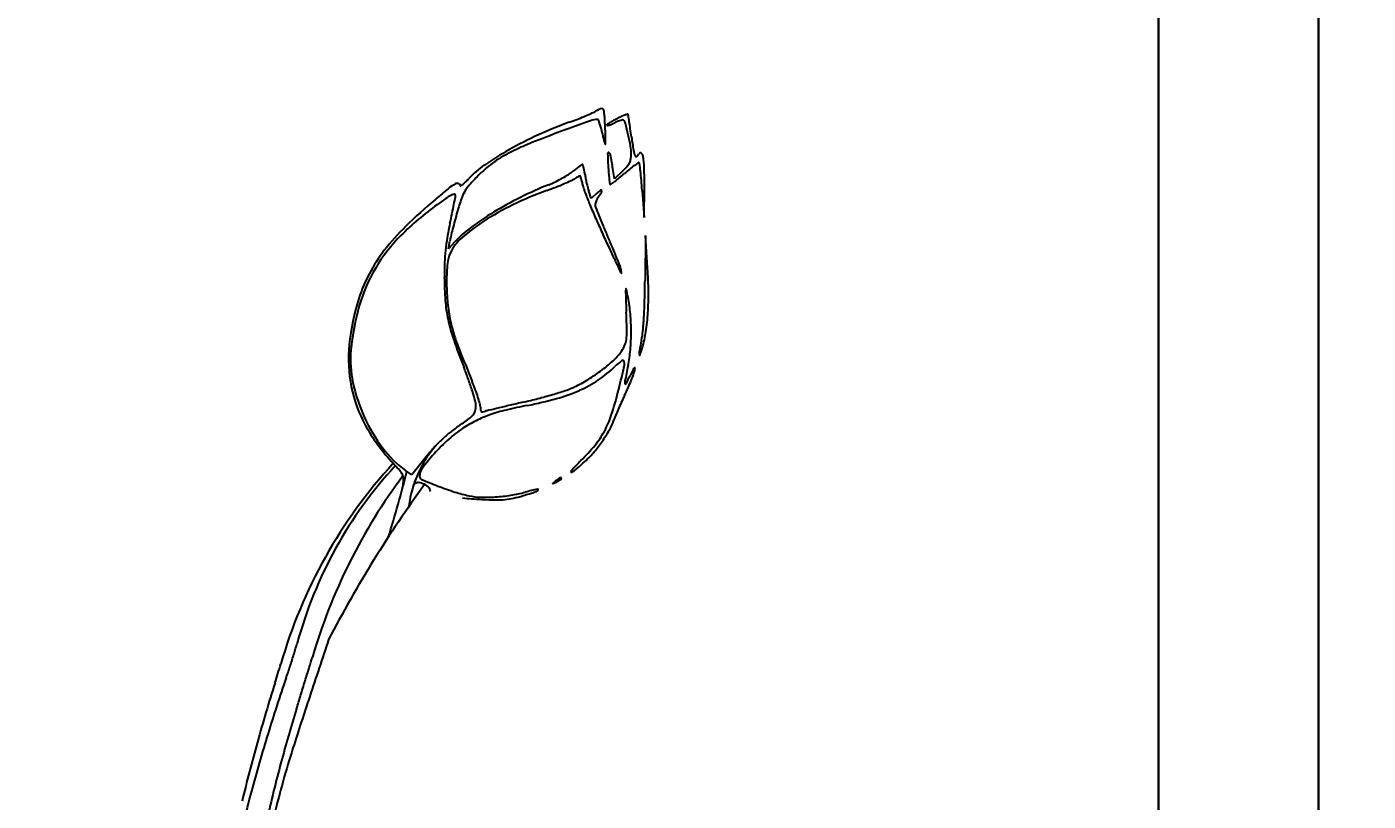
# Model space of a CAD drawing. Header units: millimetres. Extents: x 56222 to 3066687, y -650199 to -121287.
# Drawn here: x 140399.27 to 140407.65, y -185746.42 to -185741.58 of the extents above; entities that cross this region are included whole.
import ezdxf
from ezdxf import colors
from ezdxf.entities.mleader import LeaderData, LeaderLine
from ezdxf.math import Vec2, Vec3

# ---------------------------------------------------------------- set-up
doc = ezdxf.new("R2010")
doc.units = ezdxf.units.MM
doc.header["$MEASUREMENT"] = 0
for name, color, linetype, lineweight in [('$TD_AUDIT_GENERATED_(A0BDF17)', 32, 'Continuous', 30), ('FURNITURE', 32, 'Continuous', 9), ('Text', 7, 'Continuous', 15)]:
    doc.layers.add(name, color=color, linetype=linetype, lineweight=lineweight)
doc.styles.add('style4', font='ARIALN.TTF')

msp = doc.modelspace()

# ---------------------------------------------------------------- linework, layer by layer
at = {"layer": '$TD_AUDIT_GENERATED_(A0BDF17)', "linetype": 'Continuous', "lineweight": 25, "ltscale": 2}
for p, q in [((140402.9369, -185742.5273), (140402.9276, -185742.4651)), ((140402.9896, -185742.4775), (140402.9369, -185742.5273)), ((140403.1108, -185742.6012), (140403.1228, -185742.7687)), ((140403.1228, -185742.7687), (140403.1246, -185742.5788)), ((140402.7921, -185742.6513), (140402.777, -185742.6045)), ((140402.8258, -185742.6197), (140402.7921, -185742.6513)), ((140401.901, -185742.9657), (140401.9092, -185742.9164)), ((140401.9407, -185742.9217), (140401.901, -185742.9657)), ((140403.131, -185742.8813), (140403.1286, -185743.1626)), ((140403.1446, -185743.0853), (140403.131, -185742.8813)), ((140401.7603, -185744.265), (140401.6714, -185744.3768)), ((140401.6714, -185744.3768), (140401.6328, -185744.3493))]:
    msp.add_line(p, q, dxfattribs=at)
for centre, radius, start, end in [((140403.1652, -185742.766), 0.7455, 115.06011, 118.41466), ((140402.857, -185742.1069), 0.0179, 65.86269, 115.06023), ((140402.8586, -185742.1032), 0.0138, 6.27741, 65.86276), ((140403.5503, -185744.6358), 2.6193, 109.97118, 114.54575), ((140409.7714, -185761.52), 20.5769, 109.84159, 110.39392), ((140401.8479, -185739.9513), 2.365, 289.97109, 291.16742), ((140401.8585, -185739.9786), 2.3357, 291.16736, 292.37492), ((140401.9547, -185740.2123), 2.0829, 292.37489, 293.55425), ((140402.6649, -185741.8413), 0.3059, 293.55421, 298.41468), ((140402.8321, -185742.2893), 0.1324, 90.00004, 109.84158), ((140402.8321, -185742.1624), 0.00564, 23.16722, 89.99994), ((140402.5395, -185742.2876), 0.3239, 19.49975, 23.16728), ((140402.5477, -185742.2848), 0.3152, 14.74559, 19.49977), ((140402.4304, -185742.1503), 0.4446, 1.42427, 6.27742), ((140404.3318, -185742.103), 1.4573, 181.42437, 182.38785), ((140406.2731, -185742.022), 3.4004, 182.38786, 182.89939), ((140403.1113, -185742.4886), 0.3716, 123.41402, 126.31142), ((140403.0954, -185742.4645), 0.3427, 119.36879, 123.41391), ((140402.7981, -185741.887), 0.3235, 293.0357, 296.51306), ((140403.2811, -185742.7945), 0.7214, 117.05063, 119.36874), ((140403.0683, -185742.4286), 0.2817, 112.51308, 116.51307), ((140403.246, -185742.7257), 0.6441, 114.45181, 117.05063), ((140403.0238, -185742.3214), 0.1657, 106.5596, 112.51313), ((140403.0171, -185742.2987), 0.142, 101.08941, 106.55966), ((140403.108, -185742.4222), 0.3107, 109.96843, 114.45182), ((140402.9909, -185742.165), 0.00572, 45.00001, 101.08933), ((140402.9622, -185742.1936), 0.0463, 14.46365, 44.99998), ((140403.1089, -185742.4248), 0.3134, 106.53576, 109.96843), ((140400.8776, -185742.7313), 2.1991, 12.56254, 14.46357), ((140403.0206, -185742.1272), 0.003, 13.5369, 106.53556), ((140402.9472, -185742.1448), 0.0784, 8.38361, 13.53707), ((140378.9668, -185745.679), 24.3179, 8.29359, 8.38365), ((140391.9251, -185743.79), 11.2227, 8.06628, 8.29363), ((140403.483, -185744.4885), 2.4574, 114.54581, 119.34467), ((140405.7569, -185750.722), 9.0568, 110.39394, 111.60333), ((140402.2931, -185742.3518), 0.5785, 11.72794, 14.74565), ((140404.2214, -185741.9514), 1.391, 191.72799, 192.97886), ((140403.5692, -185742.1018), 0.7217, 192.97885, 195.02288), ((140406.3665, -185742.0173), 3.4939, 182.89932, 183.40833), ((140404.8193, -185742.1095), 1.9439, 183.40825, 184.19779), ((140402.1002, -185742.309), 0.7824, 2.51605, 4.19777), ((140402.8928, -185742.1912), 0.00252, 126.3113, 224.99993), ((140402.8945, -185742.1895), 0.00492, 225, 283.32456), ((140402.8554, -185742.0246), 0.1744, 283.32446, 287.77257), ((140402.8519, -185742.0135), 0.186, 287.77258, 293.03576), ((140401.6484, -185742.5596), 1.4094, 9.59592, 12.56253), ((140383.9273, -185744.9235), 19.3003, 7.91489, 8.06638), ((140406.0645, -185741.8459), 3.0497, 187.91499, 189.50458), ((140403.2823, -185744.1315), 2.0477, 119.3447, 124.42233), ((140402.9151, -185743.5856), 1.3748, 116.03528, 119.29222), ((140402.9988, -185743.757), 1.5656, 111.60343, 116.03528), ((140404.5069, -185741.8501), 1.6925, 195.02284, 195.76103), ((140402.8803, -185742.3092), 0.00234, 195.76105, 269.99999), ((140402.8803, -185742.3098), 0.00176, 269.99991, 358.33402), ((140402.4897, -185742.2919), 0.3926, 359.69879, 2.516), ((140402.2165, -185742.2905), 0.6658, 358.33422, 359.69876), ((140402.7454, -185742.3741), 0.2968, 0.17517, 9.59594), ((140403.2009, -185742.3253), 0.1463, 189.50461, 203.95514), ((140402.5321, -185742.9142), 0.6016, 124.94264, 130.89686), ((140402.5645, -185742.9606), 0.6581, 119.29216, 124.94267), ((140402.9002, -185742.3681), 0.00537, 55.72645, 181.72881), ((140405.3631, -185742.2938), 2.4694, 181.72879, 183.51455), ((140402.8889, -185742.3847), 0.0254, 9.83765, 55.72644), ((140399.3127, -185743.0048), 3.655, 8.49139, 9.8376), ((140402.9387, -185742.3797), 0.1048, 318.40399, 333.25919), ((140402.9606, -185742.3908), 0.0802, 333.25916, 350.83711), ((140402.8552, -185742.3738), 0.187, 350.83704, 0.17521), ((140403.7699, -185743.4098), 1.1971, 124.78065, 126.22655), ((140403.0741, -185742.3817), 0.00751, 203.95512, 305.52222), ((140403.058, -185742.3591), 0.0352, 305.52219, 339.00641), ((140403.0893, -185742.4299), 0.00404, 44.99992, 124.78062), ((140403.0995, -185742.3751), 0.00927, 57.07889, 159.00634), ((140403.085, -185742.4342), 0.0101, 6.48559, 45.00002), ((140396.1184, -185743.2261), 7.0217, 6.09266, 6.48547), ((140403.0898, -185742.3901), 0.0271, 9.24247, 57.07896), ((140402.5722, -185742.4743), 0.5516, 1.50553, 9.24256), ((140402.4471, -185742.9127), 0.5703, 124.42235, 137.56989), ((140403.2197, -185743.639), 1.6013, 135.04306, 137.94253), ((140402.7767, -185743.1966), 0.9752, 130.89685, 135.04301), ((140402.1824, -185741.764), 0.8724, 298.92445, 301.83584), ((140402.4471, -185742.1902), 0.3707, 301.83585, 307.35511), ((140403.8712, -185744.0559), 1.9765, 126.49177, 127.3551), ((140403.3555, -185743.3588), 1.1093, 125.16133, 126.49172), ((140402.7702, -185742.6421), 0.1406, 114.15548, 119.38178), ((140402.767, -185742.6349), 0.1327, 109.82969, 114.15547), ((140404.1702, -185744.5153), 2.5239, 124.66056, 125.16132), ((140402.7229, -185742.5126), 0.00269, 38.84794, 109.82953), ((140402.7166, -185742.5177), 0.0108, 15.99084, 38.84818), ((140400.4154, -185743.1771), 2.4046, 15.492, 15.99071), ((140402.7382, -185742.4443), 0.00613, 89.99988, 124.66046), ((140402.7382, -185742.4406), 0.00241, 14.97046, 89.99979), ((140402.1263, -185742.6042), 0.6359, 13.50389, 14.97064), ((140402.368, -185742.5461), 0.3873, 10.58327, 13.50382), ((140402.0188, -185742.6114), 0.7426, 8.78896, 10.5832), ((140403.3772, -185742.4014), 0.632, 188.78898, 191.21066), ((140405.8758, -185742.2623), 2.983, 183.51451, 184.3524), ((140404.5613, -185742.3624), 1.6648, 184.35241, 185.64912), ((140401.8044, -185741.1141), 1.8262, 309.54293, 310.90289), ((140402.6848, -185742.1544), 0.4442, 313.32337, 318.40398), ((140403.9209, -185743.5573), 1.4062, 129.13501, 130.90289), ((140403.4897, -185743.0273), 0.7229, 126.22644, 129.13508), ((140400.491, -185742.7594), 2.6242, 4.87369, 6.0927), ((140399.788, -185742.5475), 3.3367, 359.46134, 1.5056), ((140404.527, -185745.841), 4.1807, 128.92831, 130.33777), ((140402.0937, -185742.8284), 0.3082, 119.44238, 128.92835), ((140401.9578, -185742.5876), 0.0317, 80.04218, 119.44244), ((140401.9612, -185742.5683), 0.012, 359.99999, 80.04224), ((140401.976, -185742.5683), 0.00273, 179.99992, 295.14542), ((140401.9498, -185742.5125), 0.0644, 295.1454, 307.30269), ((140401.8771, -185742.4171), 0.1843, 307.30274, 314.31081), ((140402.2043, -185742.7229), 0.2337, 137.94261, 149.94609), ((140401.6467, -185742.1811), 0.5141, 314.31086, 317.56985), ((140403.3671, -185744.8995), 2.4519, 110.33988, 115.72286), ((140403.3817, -185744.7126), 2.3116, 111.68347, 116.48301), ((140401.4805, -185739.8103), 2.9758, 290.33983, 291.49971), ((140402.3345, -185742.0788), 0.5228, 291.68345, 296.0342), ((140402.1678, -185741.7374), 0.9027, 296.03421, 298.92451), ((140401.6995, -185740.3662), 2.3783, 291.49967, 292.87178), ((140401.7381, -185740.4578), 2.2788, 292.87178, 294.07934), ((140402.6043, -185742.3961), 0.1559, 294.0794, 302.64594), ((140402.8306, -185742.7493), 0.2636, 119.38194, 122.64598), ((140401.5217, -185742.8705), 1.2566, 14.37126, 15.49196), ((140400.6573, -185743.0919), 2.1489, 13.62138, 14.37127), ((140403.0494, -185742.5123), 0.3124, 193.62143, 201.29757), ((140403.7864, -185742.3203), 1.0492, 191.21063, 192.86737), ((140403.7421, -185742.3304), 1.0038, 192.86738, 194.53764), ((140403.1534, -185742.4831), 0.3956, 194.53768, 197.88581), ((140403.0413, -185742.8491), 0.3148, 127.55259, 133.21181), ((140402.853, -185742.6041), 0.00576, 29.3567, 127.5526), ((140402.848, -185742.6069), 0.0114, 327.34025, 29.35674), ((140406.8332, -185742.1376), 3.9478, 185.6491, 186.11824), ((140402.9163, -185742.5575), 0.00841, 186.11833, 221.59242), ((140402.9122, -185742.5611), 0.00293, 221.59238, 306.40106), ((140401.7335, -185740.9624), 1.9892, 306.40106, 307.28364), ((140402.3771, -185741.8078), 0.9267, 307.28371, 309.54292), ((140398.3464, -185742.9423), 4.7766, 4.09514, 4.87367), ((140404.2469, -185745.5111), 3.748, 130.33781, 134.23607), ((140404.0199, -185745.7447), 3.7591, 124.47866, 125.60486), ((140402.0392, -185742.8604), 0.2602, 116.55599, 124.47867), ((140401.9367, -185742.6553), 0.0308, 86.84385, 116.55601), ((140382.6814, -185738.8381), 19.6344, 348.69334, 348.83657), ((140401.938, -185742.6315), 0.00706, 359.60739, 86.84385), ((140401.9029, -185742.6313), 0.0422, 348.83661, 359.60738), ((140403.8565, -185743.2817), 1.9781, 161.41736, 163.91376), ((140402.2181, -185742.7309), 0.2496, 149.94615, 161.41726), ((140403.3721, -185744.6933), 2.29, 116.48309, 121.31653), ((140406.0002, -185741.362), 3.4795, 201.29759, 202.6085), ((140402.8552, -185742.6906), 0.0379, 164.13523, 180.00002), ((140402.9313, -185742.7123), 0.117, 157.28317, 164.13531), ((140402.9451, -185742.718), 0.1319, 150.6663, 157.28327), ((140402.9229, -185742.7056), 0.1065, 142.89747, 150.66632), ((140402.4835, -185742.3732), 0.4444, 322.89757, 327.34019), ((140402.8891, -185744.1655), 1.8168, 125.6049, 135.05312), ((140388.2251, -185739.9027), 13.9897, 348.01609, 348.28446), ((140394.1176, -185741.1246), 7.9718, 348.28442, 348.69328), ((140405.5813, -185743.7791), 3.7733, 163.91376, 164.77755), ((140403.1919, -185744.3971), 1.9433, 121.31656, 126.43154), ((140403.0157, -185744.1702), 1.6423, 115.72292, 122.99154), ((140406.2655, -185741.2515), 3.7669, 202.60842, 204.03324), ((140402.8592, -185742.6906), 0.0419, 180.00002, 200.78863), ((140406.3578, -185741.3624), 3.7842, 200.78863, 201.62446), ((140405.2594, -185741.7979), 2.6026, 201.62437, 203.07004), ((140402.6207, -185743.8409), 1.4168, 134.23609, 142.29474), ((140403.9794, -185743.2468), 2.1157, 168.01614, 170.44585), ((140405.0008, -185743.6269), 3.173, 165.68673, 166.55762), ((140405.3409, -185743.7136), 3.524, 164.77757, 165.68674), ((140402.4255, -185743.3587), 0.6527, 126.43156, 137.97011), ((140402.7784, -185743.8046), 1.2065, 122.99161, 131.19813), ((140406.8692, -185740.9823), 4.4279, 204.03322, 205.29532), ((140406.7236, -185741.1742), 4.1941, 203.07002, 204.08117), ((140402.3451, -185743.6224), 1.0481, 135.05317, 149.31787), ((140403.141, -185743.1056), 1.2654, 170.44582, 174.01643), ((140402.2942, -185742.98), 0.3902, 166.55756, 170.63384), ((140402.1775, -185743.1182), 0.2942, 131.19813, 154.61422), ((140355.9339, -185765.0542), 51.9092, 25.19154, 25.29536), ((140398.9294, -185744.6577), 4.3432, 23.08812, 24.08116), ((140402.2928, -185743.5875), 1.0024, 142.29474, 152.11381), ((140403.1433, -185743.1059), 1.2678, 174.01639, 177.58311), ((140402.0833, -185743.0735), 0.1899, 154.61418, 174.84623), ((140374.4276, -185756.3552), 31.4717, 25.04058, 25.19161), ((140400.0096, -185744.1972), 3.1689, 21.83031, 23.08805), ((140399.8664, -185744.2546), 3.3232, 20.82604, 21.83031), ((140402.2983, -185743.5947), 0.9937, 149.3179, 164.02909), ((140404.0064, -185743.1423), 2.1316, 177.58311, 179.99999), ((140403.1822, -185743.1726), 1.2933, 174.84622, 179.75548), ((140353.4922, -185766.1356), 54.579, 24.96658, 25.04061), ((140402.6453, -185743.25), 0.3593, 22.34708, 24.96653), ((140402.8431, -185743.1223), 0.1384, 10.7513, 20.82611), ((140402.6161, -185743.1654), 0.3694, 8.60709, 10.75126), ((140400.5137, -185743.2604), 2.6368, 0.60675, 3.80869), ((140402.2574, -185743.5687), 0.9623, 152.11382, 162.23827), ((140403.7188, -185743.1423), 1.8441, 180.00004, 184.50497), ((140403.2526, -185743.1729), 1.3637, 179.75549, 184.89887), ((140402.9924, -185743.1073), 0.016, 202.34723, 220.01676), ((140402.9808, -185743.1171), 0.000832, 220.01647, 355.08908), ((140402.9518, -185743.1146), 0.0299, 355.08926, 8.60705), ((140396.8397, -185743.1083), 6.2891, 358.37901, 359.5052), ((140403.1681, -185743.2339), 0.1607, 173.39723, 181.87245), ((140447.1451, -185741.7961), 44.1613, 181.87249, 182.03315), ((140403.0101, -185743.2156), 0.00171, 12.27504, 173.39721), ((140400.8431, -185743.6871), 2.2195, 10.88036, 12.27492), ((140402.0331, -185743.4583), 1.0076, 4.90371, 10.88037), ((140401.3917, -185743.2511), 1.7587, 356.26948, 0.60671), ((140402.6827, -185743.705), 1.4089, 162.23825, 174.26321), ((140402.7801, -185743.7326), 1.4948, 164.02912, 174.86209), ((140402.7798, -185743.2163), 0.9022, 184.50506, 192.19562), ((140402.8352, -185743.2087), 0.9448, 184.89887, 191.67064), ((140399.5476, -185743.1849), 3.5802, 356.66169, 358.37893), ((140402.9888, -185743.1711), 1.1159, 192.19561, 198.94311), ((140403.1074, -185743.1525), 1.2227, 191.67065, 195.12624), ((140394.6756, -185743.6588), 8.3413, 1.21634, 2.03315), ((140401.7295, -185743.4844), 1.3123, 0.00117, 4.90379), ((140400.482, -185743.2394), 2.6442, 354.7748, 356.66162), ((140401.7573, -185743.2749), 1.3923, 351.40996, 356.26952), ((140402.8132, -185743.232), 0.9179, 195.12625, 199.41056), ((140402.6671, -185743.4891), 0.348, 353.03321, 1.21638), ((140401.758, -185743.4844), 1.2839, 355.05234, 0.00124), ((140402.64, -185743.4368), 0.4772, 348.07212, 354.77473), ((140402.366, -185743.3669), 0.7768, 343.88772, 351.41001), ((140402.1663, -185743.6531), 0.8899, 174.26322, 191.22884), ((140401.9601, -185743.6589), 0.6715, 174.86207, 192.15679), ((140405.6179, -185742.2688), 3.8956, 198.94305, 201.60351), ((140404.0463, -185742.7975), 2.2254, 199.41054, 201.8265), ((140402.7326, -185743.4382), 0.2994, 312.81609, 326.50471), ((140402.7644, -185743.4593), 0.2613, 326.5047, 336.00714), ((140402.8936, -185743.5168), 0.1198, 336.00721, 353.03323), ((140402.1598, -185743.5192), 0.8805, 348.48691, 355.05236), ((140403.1772, -185743.6187), 0.0853, 169.36703, 186.47168), ((140406.0905, -185744.1657), 3.0495, 168.07209, 169.36696), ((140402.1924, -185743.3167), 0.9574, 340.97175, 343.88772), ((140426.7284, -185733.7131), 26.659, 201.82647, 202.21837), ((140402.25, -185742.9173), 1.0095, 307.27924, 312.81614), ((140403.2047, -185743.9713), 0.3785, 125.62214, 134.29853), ((140402.9897, -185743.6713), 0.00937, 6.81907, 125.62219), ((140402.8837, -185743.684), 0.1161, 346.57249, 6.81909), ((140403.095, -185743.6281), 0.00259, 186.47167, 340.97164), ((140399.5881, -185744.6566), 2.5898, 19.75043, 21.60356), ((140402.1815, -185742.8274), 1.1225, 301.86922, 307.27923), ((140402.4314, -185743.1788), 0.7288, 303.86438, 314.29852), ((140391.4102, -185740.9448), 11.9121, 345.82612, 346.57257), ((140419.7176, -185747.0955), 17.0378, 168.48693, 168.82245), ((140400.3124, -185742.3915), 3.0465, 332.26452, 333.44434), ((140404.9532, -185744.7109), 2.1416, 152.40196, 153.44427), ((140401.7761, -185743.2753), 1.3659, 337.94718, 339.73363), ((140403.099, -185743.7416), 0.0493, 136.66831, 152.40195), ((140402.9092, -185743.6937), 0.1581, 339.7336, 348.46652), ((140403.0644, -185743.709), 0.00181, 356.36048, 136.66844), ((140402.9478, -185743.7016), 0.1186, 348.4666, 356.36021), ((140402.1147, -185743.6633), 0.8373, 191.22882, 208.79947), ((140402.3371, -185743.5776), 1.0572, 192.15674, 204.46668), ((140400.3208, -185744.3935), 1.8113, 17.32787, 19.75047), ((140400.6571, -185744.3624), 1.5033, 20.15917, 22.21833), ((140400.4926, -185744.3399), 1.6314, 15.10583, 17.32792), ((140400.9605, -185744.251), 1.1802, 17.69022, 20.15912), ((140401.8149, -185741.3884), 2.5935, 286.72001, 288.53235), ((140402.299, -185742.902), 1.0363, 285.48135, 293.93895), ((140402.4998, -185743.4317), 0.4385, 288.53232, 295.28119), ((140402.3185, -185743.0477), 0.8631, 295.28112, 301.86924), ((140402.4034, -185743.1371), 0.779, 293.93894, 303.86438), ((140401.4908, -185743.1543), 1.6759, 334.33622, 336.07546), ((140403.0384, -185743.7997), 0.0361, 168.82245, 194.29117), ((140403.0063, -185743.8079), 0.00296, 194.29118, 332.26457), ((140401.6337, -185743.2176), 1.5196, 336.07544, 337.94714), ((140401.9526, -185743.9458), 0.1191, 0.0485, 15.1059), ((140401.0236, -185744.2309), 1.114, 15.49424, 17.69021), ((140402.0231, -185743.9538), 0.0768, 0.00003, 15.49414), ((140406.7084, -185762.7697), 19.3399, 103.19013, 103.42596), ((140402.9085, -185746.6355), 2.741, 100.83034, 103.66702), ((140408.9184, -185772.1996), 29.0253, 103.01614, 103.19009), ((140401.7432, -185741.1602), 2.8326, 283.01613, 284.89035), ((140401.9601, -185741.6783), 2.306, 280.83042, 285.48128), ((140401.7194, -185741.0707), 2.9252, 284.89042, 286.71995), ((140400.943, -185743.3523), 2.08, 341.70836, 345.8261), ((140405.2508, -185744.9695), 2.4992, 155.31351, 156.42252), ((140405.668, -185745.1613), 2.9584, 154.33625, 155.31348), ((140402.331, -185743.5804), 1.0505, 204.46667, 216.8109), ((140400.1439, -185741.4829), 3.1655, 305.01965, 306.5265), ((140401.9287, -185743.8925), 0.1669, 306.52646, 319.3544), ((140402.0107, -185743.9629), 0.0588, 319.35437, 345.37822), ((140401.9452, -185743.9458), 0.1265, 345.3782, 0.04854), ((140402.4141, -185744.7192), 0.7608, 109.55804, 116.57161), ((140402.2488, -185743.9538), 0.149, 179.99996, 187.20631), ((140402.1137, -185743.9709), 0.0128, 187.20624, 230.77251), ((140402.1129, -185743.9719), 0.0115, 230.77266, 277.708), ((140402.0986, -185743.8665), 0.1178, 277.708, 286.20977), ((140402.2665, -185744.4439), 0.4835, 103.58305, 106.20983), ((140407.8814, -185767.6833), 24.3916, 103.426, 103.58299), ((140402.5041, -185744.9727), 1.0298, 103.66699, 109.55799), ((140402.3333, -185743.8119), 0.6156, 331.51275, 341.70833), ((140403.1289, -185744.0845), 0.2001, 157.43491, 163.54257), ((140405.0914, -185744.9), 2.3254, 156.42258, 157.43488), ((140402.373, -185743.5213), 1.1321, 208.79941, 222.81434), ((140402.3841, -185744.6896), 0.7202, 123.08524, 132.03144), ((140402.4878, -185744.8278), 0.9189, 125.01968, 129.26985), ((140402.4493, -185744.7897), 0.8396, 116.57162, 123.08531), ((140402.4014, -185743.8488), 0.5382, 320.42853, 331.5128), ((140401.9653, -185743.5569), 1.0844, 326.80137, 331.13883), ((140402.6841, -185743.9531), 0.2637, 331.13877, 343.54264), ((140402.3422, -185744.6529), 0.6929, 137.09028, 173.43187), ((140402.515, -185744.8582), 0.9597, 133.46551, 137.60548), ((140402.7143, -185745.0559), 1.2133, 132.03141, 138.08433), ((140402.4979, -185744.8402), 0.9349, 129.26987, 133.46552), ((140401.8028, -185743.3541), 1.3148, 314.74099, 320.42861), ((140401.9583, -185743.5523), 1.0928, 322.38056, 326.80141), ((140402.0084, -185743.8218), 0.6476, 216.8109, 234.54673), ((140402.7757, -185745.111), 1.2958, 138.08439, 143.23189), ((140402.5766, -185744.9144), 1.0432, 137.60548, 141.49458), ((140399.8314, -185741.1409), 4.2979, 311.88855, 313.30947), ((140402.4933, -185743.9647), 0.4173, 313.30945, 322.38059), ((140403.8637, -185746.4228), 3.1323, 137.45991, 163.98699), ((140403.5311, -185746.1291), 2.6691, 137.31889, 164.78553), ((140393.8071, -185742.3557), 8.0855, 342.66537, 345.68069), ((140399.6488, -185746.0452), 2.5816, 41.11746, 42.8143), ((140401.492, -185744.4363), 0.135, 26.58659, 41.11746), ((140401.8085, -185744.3883), 0.0884, 143.23199, 179.80647), ((140402.6678, -185744.3561), 0.00413, 136.78998, 291.03557), ((140404.5204, -185746.0964), 2.546, 134.74108, 136.78992), ((140402.6322, -185744.2637), 0.1031, 291.03559, 311.88852), ((140404.4713, -185746.5166), 3.5641, 143.24093, 163.69946), ((140407.8092, -185748.8522), 7.4962, 143.91447, 152.63432), ((140401.3195, -185744.3982), 0.3004, 344.79005, 352.08523), ((140401.5578, -185744.4034), 0.0614, 1.46496, 26.58661), ((140401.3882, -185744.4077), 0.231, 352.08535, 1.46493), ((140401.7234, -185744.4672), 0.0468, 130.33979, 163.29151), ((140401.7096, -185744.4509), 0.0254, 80.02988, 130.33984), ((140401.685, -185744.5906), 0.1673, 67.49996, 80.02996), ((140401.7388, -185744.3881), 0.0187, 179.80657, 247.40946), ((140403.5065, -185740.1394), 4.6205, 247.40949, 248.79168), ((140401.7178, -185744.5113), 0.0815, 43.13852, 67.49996), ((140402.5522, -185744.4314), 0.00115, 128.91657, 213.60431), ((140402.5522, -185744.4314), 0.00121, 213.60395, 295.64222), ((140406.5786, -185749.4185), 6.4107, 128.70049, 128.91638), ((140399.718, -185738.5271), 6.5505, 295.64237, 295.85482), ((140403.0303, -185744.9896), 0.7358, 126.83825, 128.70055), ((140402.4791, -185744.2248), 0.2191, 295.85478, 299.4357), ((140402.5216, -185744.3001), 0.1326, 299.43572, 304.65172), ((140402.6177, -185744.4388), 0.0475, 113.07912, 126.8383), ((140402.527, -185744.308), 0.123, 304.65159, 309.14506), ((140402.601, -185744.3997), 0.00508, 55.0017, 113.07912), ((140402.6008, -185744.4001), 0.00547, 0.00007, 55.0017), ((140402.602, -185744.4001), 0.0043, 309.14529, 0.00009), ((140401.7495, -185744.4817), 0.0381, 0.21009, 43.13843), ((140402.5472, -185742.6116), 1.9686, 248.79166, 252.07495), ((140402.1974, -185743.6931), 0.832, 252.07495, 258.32368), ((140402.1727, -185742.8782), 1.6533, 263.56705, 265.60833), ((140402.116, -185744.0869), 0.4299, 258.32372, 268.25557), ((140402.2089, -185742.4068), 2.1261, 265.60832, 267.29875), ((140402.1327, -185743.5398), 0.9772, 268.25555, 273.6312), ((140402.1269, -185743.4491), 1.0681, 273.63117, 278.84167), ((140402.2203, -185744.1443), 0.3885, 275.19842, 282.76193), ((140402.1618, -185743.6732), 0.8413, 278.84166, 285.07299), ((140402.1136, -185743.673), 0.8717, 282.76192, 286.8957), ((140400.8855, -185739.6298), 5.0973, 286.89562, 287.83549), ((140403.4372, -185748.409), 4.0632, 103.96602, 105.07297), ((140402.4389, -185744.4577), 0.0257, 287.83539, 327.67512), ((140402.4574, -185744.4695), 0.00369, 327.675, 103.96592), ((140402.2411, -185741.7241), 2.8096, 267.29884, 269.10981), ((140402.206, -185743.9864), 0.547, 269.10991, 275.19833), ((140396.8801, -185744.2429), 4.2445, 342.85091, 343.77818), ((140627.2125, -185820.7107), 238.2733, 161.576303, 161.666143), ((140396.413, -185744.0987), 4.7333, 341.89064, 342.85091), ((140208.6307, -185686.2576), 201.3379, 342.863967, 342.882989), ((140390.8789, -185742.5575), 10.4157, 342.57694, 343.25303), ((140396.2031, -185744.0301), 4.9541, 340.96267, 341.89063), ((139810.2359, -185563.4215), 618.2397, 342.8557587, 342.8640093), ((140412.3144, -185749.2845), 12.0504, 162.57688, 164.41512), ((140410.6744, -185749.0235), 10.3544, 160.96264, 162.98536), ((139754.4633, -185546.2163), 676.6058, 342.8477189, 342.8557403), ((140431.0229, -185755.6986), 31.5925, 161.66604, 162.28048), ((139962.8743, -185610.5396), 458.4943, 342.836892, 342.847664), ((140409.5643, -185748.4982), 9.0145, 162.83691, 165.07894), ((140411.6191, -185749.3126), 11.3423, 162.98531, 164.87443), ((140411.696, -185749.112), 11.4085, 164.41515, 166.33039), ((140406.1476, -185747.7506), 5.4784, 162.28043, 164.52681), ((140410.9006, -185748.8542), 10.3974, 165.07894, 167.09341), ((140409.173, -185748.588), 8.6175, 164.52681, 167.38824), ((140410.3938, -185748.9814), 10.0731, 164.87438, 166.84646)]:
    msp.add_arc(centre, radius, start, end, dxfattribs=at)
at = {"layer": 'FURNITURE', "lineweight": 30}
for p, q in [((140407.3359, -185727.3975), (140407.3359, -185787.9938)), ((140406.3359, -185728.3975), (140406.3359, -185786.9938))]:
    msp.add_line(p, q, dxfattribs=at)
msp.add_lwpolyline([(140368.3346, -185709.0019), (140407.3359, -185709.0019), (140407.3359, -185816.0019), (140368.3346, -185816.0019)], close=True, dxfattribs=at)

# ---------------------------------------------------------------- leaders
at = {"layer": 'Text', "color": 1, "lineweight": 0, "ltscale": 20}
ml = msp.add_multileader_mtext('Standard', dxfattribs=at)
ml.set_content('Glass', color=1, style='style4')
ml.set_leader_properties()
ml.build(insert=Vec2(0, 0))
ml.multileader.update_dxf_attribs({"dogleg_length": 2.0246, "arrow_head_size": 2})
ctx = ml.context
ctx.base_point, ctx.char_height, ctx.arrow_head_size, ctx.landing_gap_size, ctx.plane_origin = Vec3(140408.8981, -185739.7034), 3, 2, 0.4, Vec3(140341.8626, -185739.7034)
notes = []
notes.append((ctx, [(0, (1, 1, 0), (140406.8735, -185739.7034), (1, 0), 2.0246, [(0, [(140392.0581, -185739.7034)], 0, [])])]))
ctx.mtext.insert = Vec3(140409.2981, -185738.1779)
for ctx, leaders in notes:
    for number, flags, end, landing, length, lines in leaders:
        leader = LeaderData()
        leader.index, (leader.has_last_leader_line, leader.has_dogleg_vector, leader.attachment_direction) = number, flags
        leader.last_leader_point, leader.dogleg_vector, leader.dogleg_length = Vec3(end), Vec3(landing), length
        for number, points, colour, breaks in lines:
            line = LeaderLine()
            line.index, line.vertices, line.color, line.breaks = number, Vec3.list(points), colors.encode_raw_color(colour), breaks
            leader.lines.append(line)
        ctx.leaders.append(leader)

doc.saveas('drawing.dxf')
